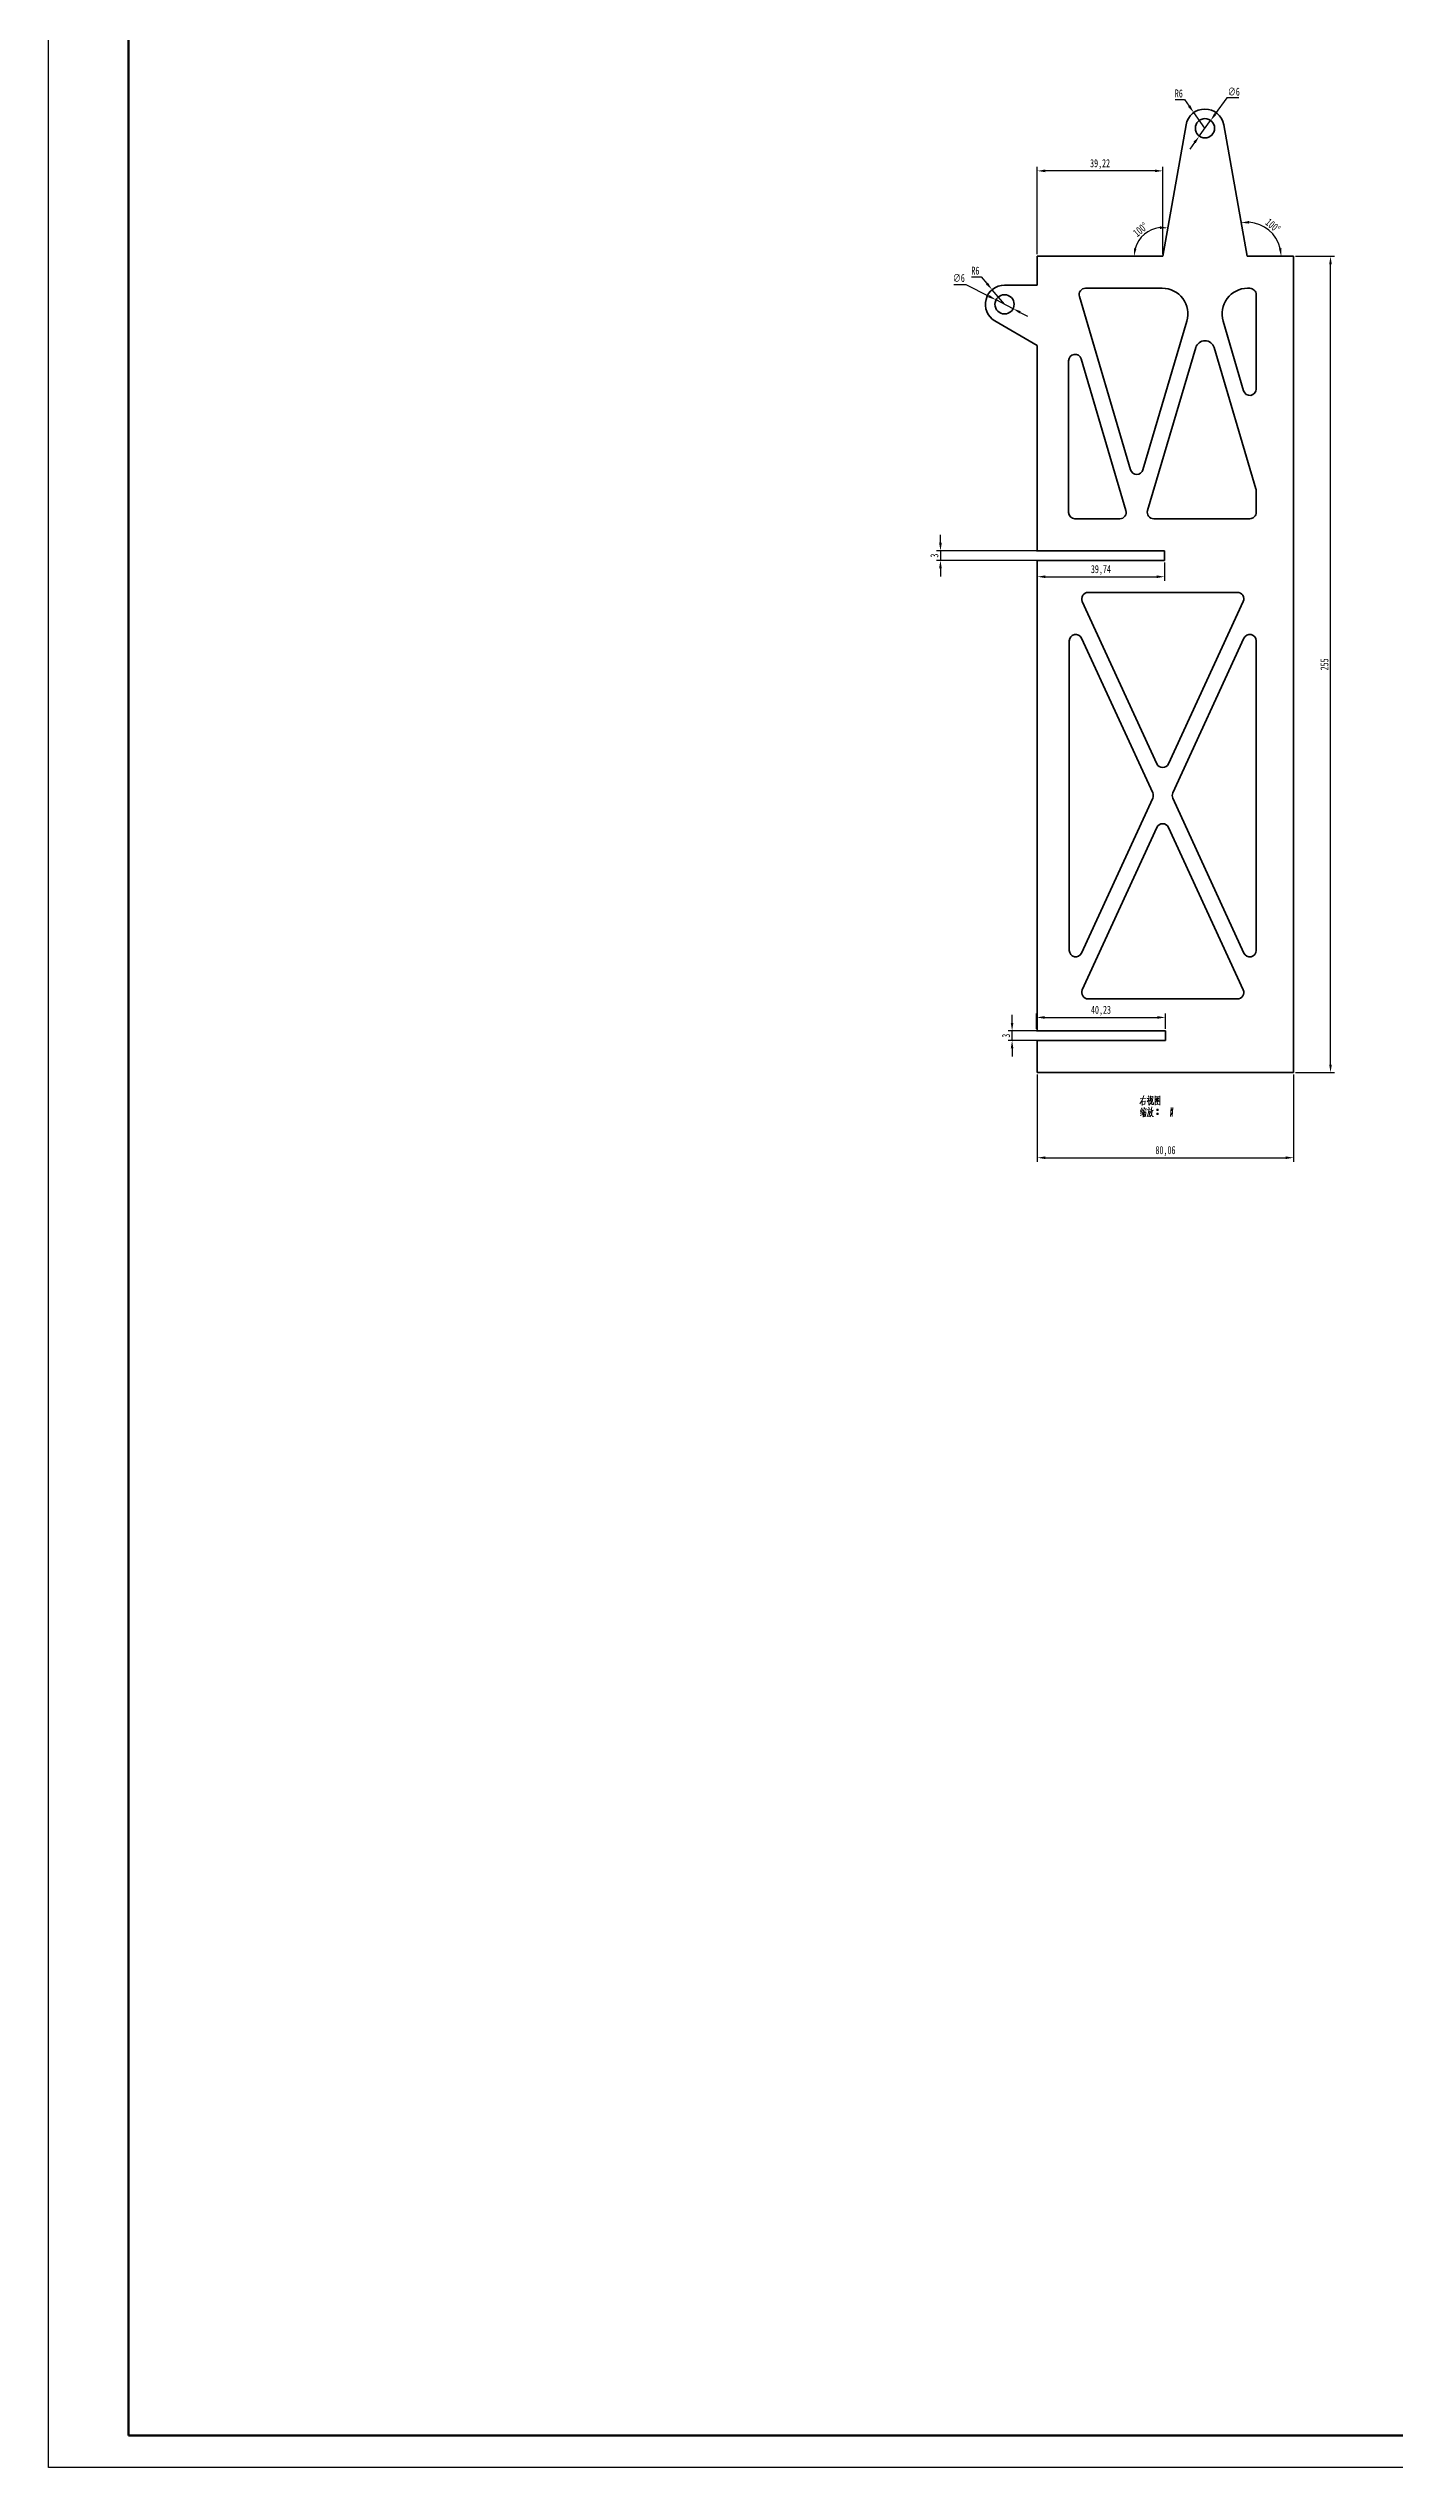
# Model space of a CAD drawing. Header units: millimetres. Extents: x 1317 to 2158, y 637 to 1826.
# Drawn here: x 1317 to 1738, y 637 to 1392 of the extents above; entities that cross this region are included whole.
import ezdxf

# ---------------------------------------------------------------- set-up
doc = ezdxf.new("R2010")
doc.units = ezdxf.units.MM
doc.header["$LTSCALE"] = 0.3
for name, color, linetype, lineweight in [('尺寸线', 3, 'Continuous', 25), ('粗实线', 7, 'Continuous', 50), ('细实线', 7, 'Continuous', 25)]:
    doc.layers.add(name, color=color, linetype=linetype, lineweight=lineweight)
doc.styles.add('NUT Standard', font='simfang.ttf', dxfattribs={"width": 0.7, "height": 2.5})
doc.dimstyles.new('NUT Standard', dxfattribs={"dimtxt": 2.5, "dimasz": 2.5, "dimexe": 1.25, "dimexo": 0.625, "dimtad": 1, "dimtoh": 1, "dimtxsty": 'NUT Standard', "dimcen": 2.5, "dimadec": 0, "dimazin": 0, "dimtfac": 1, "dimtmove": 0, "dimatfit": 3, "dimfxl": 1, "dimarcsym": 0})

# ---------------------------------------------------------------- blocks, each defined once
blk = doc.blocks.new('*D18')
at = {"layer": 'Defpoints', "color": 0, "transparency": 16777216}
for p in [(1613.33, 1313.85), (1618.67, 1311.11)]:
    blk.add_point(p, dxfattribs=at)
at = {"layer": '尺寸线', "color": 0, "lineweight": -2, "transparency": 16777216}
for p, q in [((1600.17, 1318.72), (1603.87, 1318.72)), ((1603.87, 1318.72), (1611.11, 1315)), ((1618.67, 1311.11), (1613.33, 1313.85)), ((1620.89, 1309.97), (1623.12, 1308.82))]:
    blk.add_line(p, q, dxfattribs=at)
at = {"layer": '尺寸线', "color": 0, "transparency": 16777216}
for points in [[(1611.3, 1315.37), (1610.92, 1314.63), (1613.33, 1313.85)], [(1621.08, 1310.34), (1620.7, 1309.6), (1618.67, 1311.11)]]:
    blk.add_solid(points, dxfattribs=at)
at = {"layer": '尺寸线', "color": 0, "transparency": 16777216, "insert": (1601.71, 1320.68), "char_height": 2.5, "attachment_point": 5, "style": 'NUT Standard'}
blk.add_mtext('∅6', dxfattribs=at)
blk = doc.blocks.new('*D19')
at = {"layer": 'Defpoints', "color": 0, "transparency": 16777216}
for p in [(1595.98, 1232.48), (1665.97, 1235.48), (1665.97, 1232.48)]:
    blk.add_point(p, dxfattribs=at)
at = {"layer": '尺寸线', "color": 0, "lineweight": -2, "transparency": 16777216}
for p, q in [((1595.98, 1237.98), (1595.98, 1240.48)), ((1665.35, 1235.48), (1594.73, 1235.48)), ((1665.35, 1232.48), (1594.73, 1232.48)), ((1595.98, 1235.48), (1595.98, 1232.48)), ((1595.98, 1229.98), (1595.98, 1227.48))]:
    blk.add_line(p, q, dxfattribs=at)
at = {"layer": '尺寸线', "color": 0, "transparency": 16777216}
for points in [[(1595.56, 1237.98), (1596.4, 1237.98), (1595.98, 1235.48)], [(1595.56, 1229.98), (1596.4, 1229.98), (1595.98, 1232.48)]]:
    blk.add_solid(points, dxfattribs=at)
at = {"layer": '尺寸线', "color": 0, "transparency": 16777216, "insert": (1594.09, 1233.98), "char_height": 2.5, "attachment_point": 5, "rotation": 90, "style": 'NUT Standard'}
blk.add_mtext('3', dxfattribs=at)
blk = doc.blocks.new('*D20')
at = {"layer": 'Defpoints', "color": 0, "transparency": 16777216}
for p in [(1626.23, 1232.48), (1665.97, 1232.48), (1665.97, 1227.37)]:
    blk.add_point(p, dxfattribs=at)
at = {"layer": '尺寸线', "color": 0, "lineweight": -2, "transparency": 16777216}
for p, q in [((1626.23, 1231.86), (1626.23, 1226.12)), ((1628.73, 1227.37), (1663.47, 1227.37)), ((1665.97, 1231.86), (1665.97, 1226.12))]:
    blk.add_line(p, q, dxfattribs=at)
at = {"layer": '尺寸线', "color": 0, "transparency": 16777216}
for points in [[(1628.73, 1227.79), (1628.73, 1226.95), (1626.23, 1227.37)], [(1663.47, 1227.79), (1663.47, 1226.95), (1665.97, 1227.37)]]:
    blk.add_solid(points, dxfattribs=at)
at = {"layer": '尺寸线', "color": 0, "transparency": 16777216, "insert": (1646.1, 1229.44), "char_height": 2.5, "attachment_point": 5, "style": 'NUT Standard'}
blk.add_mtext('39,74', dxfattribs=at)
blk = doc.blocks.new('*D22')
at = {"layer": 'Defpoints', "color": 0, "transparency": 16777216}
for p in [(1680.36, 1369.91), (1676.84, 1365.05)]:
    blk.add_point(p, dxfattribs=at)
at = {"layer": '尺寸线', "color": 0, "lineweight": -2, "transparency": 16777216}
for p, q in [((1685.44, 1376.95), (1681.82, 1371.94)), ((1689.15, 1376.95), (1685.44, 1376.95)), ((1676.84, 1365.05), (1680.36, 1369.91)), ((1675.37, 1363.03), (1673.91, 1361))]:
    blk.add_line(p, q, dxfattribs=at)
at = {"layer": '尺寸线', "color": 0, "transparency": 16777216}
for points in [[(1681.48, 1372.18), (1682.16, 1371.69), (1680.36, 1369.91)], [(1675.04, 1363.27), (1675.71, 1362.78), (1676.84, 1365.05)]]:
    blk.add_solid(points, dxfattribs=at)
at = {"layer": '尺寸线', "color": 0, "transparency": 16777216, "insert": (1687.61, 1378.91), "char_height": 2.5, "attachment_point": 5, "style": 'NUT Standard'}
blk.add_mtext('∅6', dxfattribs=at)
blk = doc.blocks.new('*D23')
at = {"layer": 'Defpoints', "color": 0, "transparency": 16777216}
for p in [(1675.12, 1372.37), (1678.6, 1367.48)]:
    blk.add_point(p, dxfattribs=at)
at = {"layer": '尺寸线', "color": 0, "lineweight": -2, "transparency": 16777216}
for p, q in [((1669.25, 1376.45), (1672.23, 1376.45)), ((1672.23, 1376.45), (1673.67, 1374.41)), ((1678.6, 1367.48), (1675.12, 1372.37))]:
    blk.add_line(p, q, dxfattribs=at)
at = {"layer": '尺寸线', "color": 0, "transparency": 16777216}
blk.add_solid([(1674.01, 1374.65), (1673.34, 1374.17), (1675.12, 1372.37)], dxfattribs=at)
at = {"layer": '尺寸线', "color": 0, "transparency": 16777216, "insert": (1670.43, 1378.34), "char_height": 2.5, "attachment_point": 5, "style": 'NUT Standard'}
blk.add_mtext('R6', dxfattribs=at)
blk = doc.blocks.new('*D24')
at = {"layer": 'Defpoints', "color": 0, "transparency": 16777216}
for p in [(1612.12, 1317.05), (1616, 1312.48)]:
    blk.add_point(p, dxfattribs=at)
at = {"layer": '尺寸线', "color": 0, "lineweight": -2, "transparency": 16777216}
for p, q in [((1605.7, 1321.1), (1608.68, 1321.1)), ((1608.68, 1321.1), (1610.5, 1318.96)), ((1616, 1312.48), (1612.12, 1317.05))]:
    blk.add_line(p, q, dxfattribs=at)
at = {"layer": '尺寸线', "color": 0, "transparency": 16777216}
blk.add_solid([(1610.82, 1319.23), (1610.18, 1318.69), (1612.12, 1317.05)], dxfattribs=at)
at = {"layer": '尺寸线', "color": 0, "transparency": 16777216, "insert": (1606.88, 1322.99), "char_height": 2.5, "attachment_point": 5, "style": 'NUT Standard'}
blk.add_mtext('R6', dxfattribs=at)
blk = doc.blocks.new('*D25')
at = {"layer": 'Defpoints', "color": 0, "transparency": 16777216}
for p in [(1618.35, 1085.48), (1666.23, 1085.48), (1666.23, 1082.48)]:
    blk.add_point(p, dxfattribs=at)
at = {"layer": '尺寸线', "color": 0, "lineweight": -2, "transparency": 16777216}
for p, q in [((1618.35, 1087.98), (1618.35, 1090.48)), ((1665.61, 1085.48), (1617.1, 1085.48)), ((1665.61, 1082.48), (1617.1, 1082.48)), ((1618.35, 1082.48), (1618.35, 1085.48)), ((1618.35, 1079.98), (1618.35, 1077.48))]:
    blk.add_line(p, q, dxfattribs=at)
at = {"layer": '尺寸线', "color": 0, "transparency": 16777216}
for points in [[(1617.93, 1087.98), (1618.76, 1087.98), (1618.35, 1085.48)], [(1617.93, 1079.98), (1618.76, 1079.98), (1618.35, 1082.48)]]:
    blk.add_solid(points, dxfattribs=at)
at = {"layer": '尺寸线', "color": 0, "transparency": 16777216, "insert": (1616.46, 1083.98), "char_height": 2.5, "attachment_point": 5, "rotation": 90, "style": 'NUT Standard'}
blk.add_mtext('3', dxfattribs=at)
blk = doc.blocks.new('*D26')
at = {"layer": 'Defpoints', "color": 0, "transparency": 16777216}
for p in [(1666.23, 1089.68), (1626, 1085.48), (1666.23, 1085.48)]:
    blk.add_point(p, dxfattribs=at)
at = {"layer": '尺寸线', "color": 0, "lineweight": -2, "transparency": 16777216}
for p, q in [((1626, 1086.11), (1626, 1090.93)), ((1628.5, 1089.68), (1663.73, 1089.68)), ((1666.23, 1086.11), (1666.23, 1090.93))]:
    blk.add_line(p, q, dxfattribs=at)
at = {"layer": '尺寸线', "color": 0, "transparency": 16777216}
for points in [[(1628.5, 1090.1), (1628.5, 1089.27), (1626, 1089.68)], [(1663.73, 1090.1), (1663.73, 1089.27), (1666.23, 1089.68)]]:
    blk.add_solid(points, dxfattribs=at)
at = {"layer": '尺寸线', "color": 0, "transparency": 16777216, "insert": (1646.12, 1091.75), "char_height": 2.5, "attachment_point": 5, "style": 'NUT Standard'}
blk.add_mtext('40,23', dxfattribs=at)
blk = doc.blocks.new('*D27')
at = {"layer": 'Defpoints', "color": 0, "transparency": 16777216}
for p in [(1706.3, 1327.48), (1717.82, 1327.48), (1706.3, 1072.48)]:
    blk.add_point(p, dxfattribs=at)
at = {"layer": '尺寸线', "color": 0, "lineweight": -2, "transparency": 16777216}
for p, q in [((1706.92, 1327.48), (1719.07, 1327.48)), ((1717.82, 1074.98), (1717.82, 1324.98)), ((1706.92, 1072.48), (1719.07, 1072.48))]:
    blk.add_line(p, q, dxfattribs=at)
at = {"layer": '尺寸线', "color": 0, "transparency": 16777216}
for points in [[(1717.4, 1324.98), (1718.23, 1324.98), (1717.82, 1327.48)], [(1717.4, 1074.98), (1718.23, 1074.98), (1717.82, 1072.48)]]:
    blk.add_solid(points, dxfattribs=at)
at = {"layer": '尺寸线', "color": 0, "transparency": 16777216, "insert": (1715.93, 1199.98), "char_height": 2.5, "attachment_point": 5, "rotation": 90, "style": 'NUT Standard'}
blk.add_mtext('255', dxfattribs=at)
blk = doc.blocks.new('*D31')
at = {"layer": 'Defpoints', "color": 0, "transparency": 16777216}
for p in [(1626.23, 1072.48), (1706.3, 1072.48), (1706.3, 1045.85)]:
    blk.add_point(p, dxfattribs=at)
at = {"layer": '尺寸线', "color": 0, "lineweight": -2, "transparency": 16777216}
for p, q in [((1626.23, 1071.86), (1626.23, 1044.6)), ((1706.3, 1071.86), (1706.3, 1044.6)), ((1628.73, 1045.85), (1703.8, 1045.85))]:
    blk.add_line(p, q, dxfattribs=at)
at = {"layer": '尺寸线', "color": 0, "transparency": 16777216}
for points in [[(1628.73, 1046.27), (1628.73, 1045.44), (1626.23, 1045.85)], [(1703.8, 1046.27), (1703.8, 1045.44), (1706.3, 1045.85)]]:
    blk.add_solid(points, dxfattribs=at)
at = {"layer": '尺寸线', "color": 0, "transparency": 16777216, "insert": (1666.26, 1047.92), "char_height": 2.5, "attachment_point": 5, "style": 'NUT Standard'}
blk.add_mtext('80,06', dxfattribs=at)
blk = doc.blocks.new('*D32')
at = {"layer": 'Defpoints', "color": 0, "transparency": 16777216}
for p in [(1672.69, 1368.52), (1661.89, 1335.75), (1626.23, 1327.48), (1665.45, 1327.48), (1665.45, 1327.48)]:
    blk.add_point(p, dxfattribs=at)
at = {"layer": '尺寸线', "color": 0, "lineweight": -2, "transparency": 16777216}
blk.add_arc((1665.45, 1327.48), 9, 95.96464, 164.03537, dxfattribs=at)
at = {"layer": '尺寸线', "color": 0, "transparency": 16777216}
for points in [[(1664.53, 1336.85), (1664.5, 1336.02), (1667.02, 1336.35)], [(1657.21, 1329.9), (1656.39, 1330.02), (1656.45, 1327.48)]]:
    blk.add_solid(points, dxfattribs=at)
at = {"layer": '尺寸线', "color": 0, "transparency": 16777216, "insert": (1658.45, 1335.83), "char_height": 2.5, "attachment_point": 5, "rotation": 40, "style": 'NUT Standard'}
blk.add_mtext('100°', dxfattribs=at)
blk = doc.blocks.new('*D33')
at = {"layer": 'Defpoints', "color": 0, "transparency": 16777216}
for p in [(1684.51, 1368.52), (1700.65, 1333.34), (1691.74, 1327.48), (1691.74, 1327.48), (1706.3, 1327.48)]:
    blk.add_point(p, dxfattribs=at)
at = {"layer": '尺寸线', "color": 0, "lineweight": -2, "transparency": 16777216}
blk.add_arc((1691.74, 1327.48), 10.65, 13.47507, 86.52497, dxfattribs=at)
at = {"layer": '尺寸线', "color": 0, "transparency": 16777216}
for points in [[(1692.41, 1337.7), (1692.37, 1338.53), (1689.89, 1337.97)], [(1702.52, 1330.01), (1701.69, 1329.92), (1702.4, 1327.48)]]:
    blk.add_solid(points, dxfattribs=at)
at = {"layer": '尺寸线', "color": 0, "transparency": 16777216, "insert": (1699.81, 1337.09), "char_height": 2.5, "attachment_point": 5, "rotation": 320.00002, "style": 'NUT Standard'}
blk.add_mtext('100°', dxfattribs=at)
blk = doc.blocks.new('*D34')
at = {"layer": 'Defpoints', "color": 0, "transparency": 16777216}
for p in [(1626.23, 1354.17), (1626.23, 1327.48), (1665.45, 1327.48)]:
    blk.add_point(p, dxfattribs=at)
at = {"layer": '尺寸线', "color": 0, "lineweight": -2, "transparency": 16777216}
for p, q in [((1626.23, 1328.11), (1626.23, 1355.42)), ((1662.95, 1354.17), (1628.73, 1354.17)), ((1665.45, 1328.11), (1665.45, 1355.42))]:
    blk.add_line(p, q, dxfattribs=at)
at = {"layer": '尺寸线', "color": 0, "transparency": 16777216}
for points in [[(1628.73, 1354.59), (1628.73, 1353.75), (1626.23, 1354.17)], [(1662.95, 1354.59), (1662.95, 1353.75), (1665.45, 1354.17)]]:
    blk.add_solid(points, dxfattribs=at)
at = {"layer": '尺寸线', "color": 0, "transparency": 16777216, "insert": (1645.84, 1356.24), "char_height": 2.5, "attachment_point": 5, "style": 'NUT Standard'}
blk.add_mtext('39,22', dxfattribs=at)

msp = doc.modelspace()

# ---------------------------------------------------------------- linework, layer by layer
at = {"color": 7, "lineweight": 35}
for p, q in [((1672.689, 1368.524), (1665.452, 1327.482)), ((1684.507, 1368.524), (1691.744, 1327.482)), ((1626.231, 1318.482), (1626.231, 1327.482)), ((1626.231, 1327.482), (1665.452, 1327.482)), ((1691.744, 1327.482), (1706.295, 1327.482)), ((1706.295, 1072.482), (1706.295, 1327.482)), ((1616.002, 1318.482), (1626.231, 1318.482)), ((1665.282, 1317.482), (1641.287, 1317.482)), ((1692.598, 1317.482), (1691.914, 1317.482)), ((1694.598, 1286.018), (1694.598, 1315.482)), ((1639.369, 1314.915), (1655.382, 1260.779)), ((1613.002, 1307.286), (1626.231, 1299.649)), ((1672.953, 1307.213), (1659.218, 1260.779)), ((1684.243, 1307.213), (1690.68, 1285.451)), ((1626.231, 1235.482), (1626.231, 1299.649)), ((1636.002, 1247.482), (1636.002, 1294.857)), ((1639.92, 1295.424), (1653.934, 1248.05)), ((1675.721, 1298.943), (1660.667, 1248.05)), ((1681.475, 1298.943), (1694.516, 1254.856)), ((1694.598, 1247.482), (1694.598, 1254.289)), ((1638.002, 1245.482), (1652.016, 1245.482)), ((1662.584, 1245.482), (1692.598, 1245.482)), ((1626.002, 1235.482), (1626.231, 1235.482)), ((1626.231, 1232.482), (1626.002, 1232.482)), ((1665.974, 1235.482), (1626.231, 1235.482)), ((1626.231, 1085.482), (1626.231, 1232.482)), ((1626.231, 1232.482), (1665.974, 1232.482)), ((1665.974, 1232.482), (1665.974, 1235.482)), ((1640.285, 1219.647), (1663.599, 1168.919)), ((1642.102, 1222.482), (1688.73, 1222.482)), ((1667.233, 1168.919), (1690.547, 1219.647)), ((1636.231, 1207.355), (1636.231, 1110.603)), ((1662.281, 1159.814), (1640.048, 1208.19)), ((1690.781, 1208.182), (1668.551, 1159.814)), ((1694.598, 1110.61), (1694.598, 1207.347)), ((1640.048, 1109.767), (1662.281, 1158.143)), ((1668.551, 1158.143), (1690.781, 1109.775)), ((1663.599, 1149.038), (1640.289, 1098.317)), ((1690.543, 1098.317), (1667.233, 1149.038)), ((1688.726, 1095.482), (1642.106, 1095.482)), ((1626.002, 1085.482), (1626.231, 1085.482)), ((1626.231, 1082.482), (1626.002, 1082.482)), ((1666.231, 1085.482), (1626.231, 1085.482)), ((1626.231, 1072.482), (1626.231, 1082.482)), ((1626.231, 1082.482), (1666.231, 1082.482)), ((1666.231, 1082.482), (1666.231, 1085.482)), ((1626.231, 1072.482), (1706.295, 1072.482))]:
    msp.add_line(p, q, dxfattribs=at)
at = {"color": 7, "lineweight": 13}
for points in [[(1658.289, 1062.717), (1658.884, 1063.662)], [(1658.324, 1064.257), (1660.284, 1064.467)], [(1658.359, 1059.007), (1659.059, 1059.392)], [(1658.814, 1060.442), (1658.394, 1060.302)], [(1658.884, 1061.457), (1658.429, 1060.372)], [(1658.464, 1059.672), (1658.989, 1059.847)], [(1658.954, 1060.687), (1658.499, 1059.672)], [(1658.884, 1063.662), (1659.199, 1064.327)], [(1658.954, 1063.732), (1658.954, 1062.157)], [(1658.954, 1063.417), (1659.864, 1063.522)], [(1659.864, 1062.542), (1658.954, 1062.437)], [(1659.269, 1060.162), (1658.954, 1059.672)], [(1659.199, 1061.142), (1659.094, 1060.582)], [(1659.479, 1065.307), (1659.199, 1064.327)], [(1659.199, 1061.002), (1660.249, 1061.142)], [(1659.444, 1060.722), (1659.269, 1060.162)], [(1659.304, 1060.232), (1659.304, 1058.517)], [(1659.514, 1060.442), (1660.214, 1060.547)], [(1659.584, 1061.632), (1659.759, 1061.247)], [(1659.584, 1060.022), (1659.619, 1058.622)], [(1659.584, 1059.917), (1660.109, 1059.987)], [(1659.619, 1059.357), (1660.004, 1059.427)], [(1660.074, 1058.867), (1659.654, 1058.797)], [(1659.829, 1060.477), (1659.759, 1059.917)], [(1659.899, 1063.627), (1659.794, 1062.542)], [(1660.144, 1060.092), (1660.074, 1058.692)], [(1660.284, 1061.247), (1660.144, 1060.792)], [(1661.194, 1064.537), (1661.019, 1064.047), (1660.529, 1063.312)], [(1661.054, 1060.862), (1660.949, 1059.952), (1660.844, 1059.532), (1660.529, 1058.657)], [(1660.564, 1064.327), (1661.124, 1064.397)], [(1660.564, 1060.792), (1661.614, 1060.932)], [(1660.844, 1065.202), (1661.124, 1064.782)], [(1661.369, 1060.372), (1661.264, 1059.532), (1661.124, 1058.692), (1660.914, 1058.972)], [(1660.984, 1060.197), (1661.369, 1060.267)], [(1661.019, 1064.047), (1661.019, 1062.262)], [(1661.019, 1063.872), (1661.334, 1063.557)], [(1661.054, 1061.702), (1661.159, 1061.142)], [(1661.124, 1062.262), (1661.404, 1062.542)], [(1661.754, 1059.112), (1661.369, 1058.587)], [(1661.404, 1062.542), (1661.649, 1062.892)], [(1661.754, 1060.372), (1661.579, 1059.812)], [(1661.614, 1065.167), (1661.614, 1063.487)], [(1662.279, 1064.992), (1661.614, 1064.922)], [(1661.824, 1063.522), (1661.649, 1062.892)], [(1661.684, 1060.127), (1662.244, 1058.692)], [(1661.894, 1061.002), (1661.754, 1060.372)], [(1662.034, 1059.742), (1661.754, 1059.112)], [(1661.929, 1064.572), (1661.824, 1063.522)], [(1661.824, 1060.617), (1662.524, 1060.757)], [(1661.964, 1061.737), (1661.894, 1061.002)], [(1661.964, 1062.542), (1661.964, 1063.627)], [(1662.104, 1062.437), (1661.964, 1062.542)], [(1662.244, 1060.687), (1662.034, 1059.742)], [(1662.524, 1062.437), (1662.104, 1062.437)], [(1662.209, 1063.417), (1662.279, 1065.097)], [(1662.244, 1058.692), (1662.559, 1058.692)], [(1662.524, 1063.067), (1662.524, 1062.437)], [(1663.049, 1065.202), (1663.049, 1063.732), (1663.049, 1062.227)], [(1663.049, 1065.167), (1663.049, 1063.767), (1663.049, 1062.367)], [(1664.519, 1065.027), (1663.049, 1064.887)], [(1663.049, 1062.472), (1664.414, 1062.577)], [(1663.119, 1063.277), (1663.609, 1063.697)], [(1663.819, 1064.747), (1663.259, 1063.942)], [(1663.574, 1064.187), (1664.274, 1063.452)], [(1663.574, 1063.102), (1663.924, 1062.717)], [(1663.574, 1060.827), (1663.959, 1060.827)], [(1663.574, 1059.567), (1663.959, 1059.567)], [(1663.609, 1064.397), (1664.064, 1064.467)], [(1663.609, 1063.697), (1663.819, 1063.977)], [(1663.609, 1060.932), (1663.924, 1060.932)], [(1663.609, 1060.687), (1663.924, 1060.687)], [(1663.609, 1059.672), (1663.924, 1059.672)], [(1663.609, 1059.427), (1663.924, 1059.427)], [(1663.679, 1063.487), (1663.924, 1063.207)], [(1663.819, 1063.977), (1664.169, 1064.607)], [(1664.274, 1063.452), (1664.449, 1063.487)], [(1664.484, 1062.297), (1664.484, 1062.402), (1664.414, 1062.577)], [(1664.484, 1062.402), (1664.484, 1063.767), (1664.519, 1065.167)], [(1668.019, 1061.562), (1667.914, 1060.162), (1667.809, 1058.762)], [(1668.019, 1060.827), (1668.404, 1060.827)], [(1668.019, 1059.567), (1668.404, 1059.567)], [(1668.054, 1060.932), (1668.369, 1060.932)], [(1668.054, 1060.687), (1668.369, 1060.687)], [(1668.054, 1059.672), (1668.369, 1059.672)], [(1668.054, 1059.427), (1668.369, 1059.427)], [(1668.614, 1061.562), (1668.509, 1060.162), (1668.404, 1058.762)]]:
    msp.add_lwpolyline(points, dxfattribs=at)
for points in [[(1663.679, 1060.617), (1663.854, 1060.617), (1663.959, 1060.722), (1663.959, 1060.897), (1663.854, 1061.002), (1663.679, 1061.002), (1663.574, 1060.897), (1663.574, 1060.722)], [(1663.679, 1059.357), (1663.854, 1059.357), (1663.959, 1059.462), (1663.959, 1059.637), (1663.854, 1059.742), (1663.679, 1059.742), (1663.574, 1059.637), (1663.574, 1059.462)], [(1668.124, 1060.617), (1668.299, 1060.617), (1668.404, 1060.722), (1668.404, 1060.897), (1668.299, 1061.002), (1668.124, 1061.002), (1668.019, 1060.897), (1668.019, 1060.722)], [(1668.124, 1059.357), (1668.299, 1059.357), (1668.404, 1059.462), (1668.404, 1059.637), (1668.299, 1059.742), (1668.124, 1059.742), (1668.019, 1059.637), (1668.019, 1059.462)]]:
    msp.add_lwpolyline(points, close=True, dxfattribs=at)
at = {"color": 7, "lineweight": 35}
for centre in [(1678.598, 1367.482), (1616.002, 1312.482)]:
    msp.add_circle(centre, 3, dxfattribs=at)
for centre, radius, start, end in [((1678.598, 1367.482), 6, 10.000001, 169.999993), ((1616.002, 1312.482), 6, 90.000003, 239.999997), ((1641.287, 1315.482), 2, 90.000003, 196.478345), ((1665.282, 1309.482), 8, 343.521658, 90.000003), ((1691.914, 1309.482), 8, 90.000003, 196.478345), ((1692.598, 1315.482), 2, 0, 90.000003), ((1678.598, 1298.092), 3, 16.478342, 163.521655), ((1638.002, 1294.857), 2, 16.478342, 180.000005), ((1692.598, 1286.018), 2, 196.478345, 0), ((1657.3, 1261.347), 2, 196.478345, 343.521658), ((1692.598, 1254.289), 2, 360, 16.478342), ((1638.002, 1247.482), 2, 180.000005, 269.999997), ((1652.016, 1247.482), 2, 269.999997, 16.478342), ((1662.584, 1247.482), 2, 163.521655, 269.999997), ((1692.598, 1247.482), 2, 269.999997, 0), ((1642.102, 1220.482), 2, 90.000003, 204.682796), ((1688.73, 1220.482), 2, 335.317209, 90.000003), ((1638.231, 1207.355), 2, 24.682791, 179.999995), ((1692.598, 1207.347), 2, 0, 155.317204), ((1665.416, 1169.755), 2, 204.682796, 335.317209), ((1660.464, 1158.979), 2, 335.317209, 24.682791), ((1670.369, 1158.979), 2, 155.317204, 204.682796), ((1665.416, 1148.203), 2, 24.682791, 155.317204), ((1638.231, 1110.603), 2, 180.000005, 335.317209), ((1692.598, 1110.61), 2, 204.682796, 0), ((1642.106, 1097.482), 2, 155.317204, 269.999997), ((1688.726, 1097.482), 2, 269.999997, 24.682791)]:
    msp.add_arc(centre, radius, start, end, dxfattribs=at)
at = {"layer": '粗实线'}
for p, q in [((1342.336, 646.615), (1342.336, 1815.615)), ((2148.336, 646.615), (1342.336, 646.615))]:
    msp.add_line(p, q, dxfattribs=at)
at = {"layer": '细实线'}
for p, q in [((1317.336, 636.615), (1317.336, 1825.615)), ((2158.336, 636.615), (1317.336, 636.615))]:
    msp.add_line(p, q, dxfattribs=at)

# ---------------------------------------------------------------- dimensions: what is measured, and where the dimension line sits
at = {"layer": '尺寸线'}
dim = msp.add_radius_dim(center=(1678.598, 1367.482), mpoint=(1675.123, 1372.373), dimstyle='NUT Standard', dxfattribs=at)
dim.commit()
dim.dimension.update_dxf_attribs({"geometry": '*D23', "text_midpoint": (1670.427, 1378.339)})
for p1, p2, picture, middle in [((1676.84, 1365.051), (1680.356, 1369.913), '*D22', (1687.608, 1376.947)), ((1618.67, 1311.11), (1613.334, 1313.854), '*D18', (1601.71, 1318.719))]:
    dim = msp.add_diameter_dim_2p(p1=p1, p2=p2, dimstyle='NUT Standard', dxfattribs=at)
    dim.commit()
    dim.dimension.update_dxf_attribs({"geometry": picture, "text_midpoint": middle, "dimtype": 163})
for base, line1, line2, picture, middle in [((1661.887, 1335.748), ((1672.689, 1368.524), (1665.452, 1327.482)), ((1626.231, 1327.482), (1665.452, 1327.482)), '*D32', (1658.452, 1335.825)), ((1700.645, 1333.337), ((1691.744, 1327.482), (1706.295, 1327.482)), ((1684.507, 1368.524), (1691.744, 1327.482)), '*D33', (1699.807, 1337.091))]:
    dim = msp.add_angular_dim_2l(base=base, line1=line1, line2=line2, dimstyle='NUT Standard', dxfattribs=at)
    dim.commit()
    dim.dimension.update_dxf_attribs({"geometry": picture, "text_midpoint": middle})
for base, p1, p2, picture, middle in [((1626.231, 1354.171), (1665.452, 1327.482), (1626.231, 1327.482), '*D34', (1645.841, 1356.239)), ((1665.974, 1227.371), (1626.231, 1232.482), (1665.974, 1232.482), '*D20', (1646.102, 1229.439)), ((1666.231, 1089.683), (1626.002, 1085.482), (1666.231, 1085.482), '*D26', (1646.117, 1091.751)), ((1706.295, 1045.854), (1626.231, 1072.482), (1706.295, 1072.482), '*D31', (1666.263, 1047.921))]:
    dim = msp.add_linear_dim(base=base, p1=p1, p2=p2, dimstyle='NUT Standard', dxfattribs=at)
    dim.commit()
    dim.dimension.update_dxf_attribs({"geometry": picture, "text_midpoint": middle})
dim = msp.add_radius_dim(center=(1616.002, 1312.482), mpoint=(1612.117, 1317.054), dimstyle='NUT Standard', dxfattribs=at)
dim.commit()
dim.dimension.update_dxf_attribs({"geometry": '*D24', "text_midpoint": (1606.88, 1321.1), "dimtype": 164})
for base, p1, p2, picture, middle in [((1717.817, 1327.482), (1706.295, 1072.482), (1706.295, 1327.482), '*D27', (1715.928, 1199.982)), ((1595.979, 1232.482), (1665.974, 1235.482), (1665.974, 1232.482), '*D19', (1594.09, 1233.982)), ((1618.346, 1085.482), (1666.231, 1082.482), (1666.231, 1085.482), '*D25', (1616.456, 1083.982))]:
    dim = msp.add_linear_dim(base=base, p1=p1, p2=p2, angle=90, dimstyle='NUT Standard', dxfattribs=at)
    dim.commit()
    dim.dimension.update_dxf_attribs({"geometry": picture, "text_midpoint": middle})

doc.saveas('drawing.dxf')
